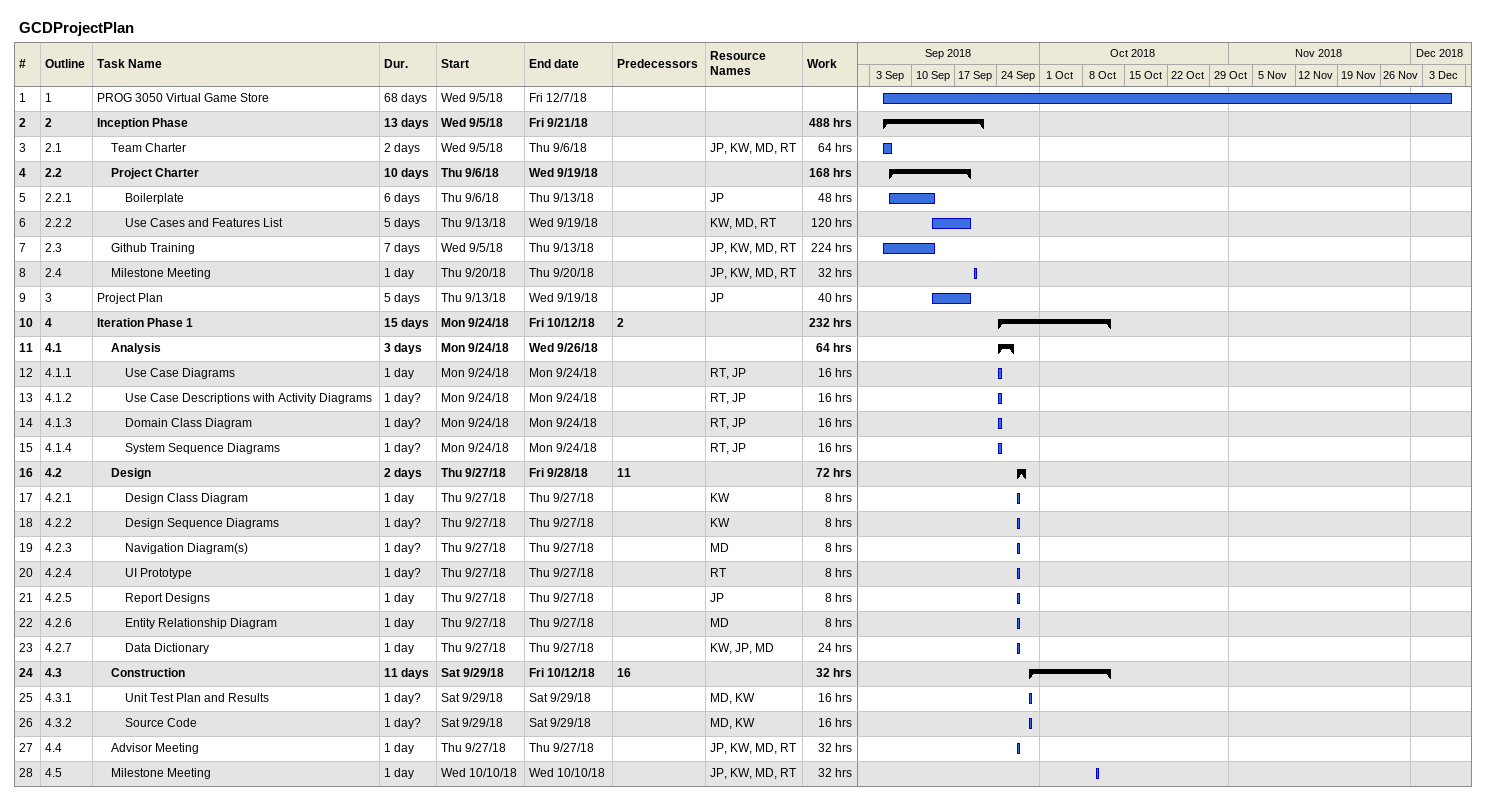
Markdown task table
GCDProjectPlan

| ID | WBS | Task | Duration | Start | Finish | Predecessors | Resources | Work (h) |
|---|---|---|---|---|---|---|---|---|
| 1 | 1 | PROG 3050 Virtual Game Store | 68d | 2018-09-05 | 2018-12-07 |  |  |  |
| 2 | 2 | **Inception Phase** | 13d | 2018-09-05 | 2018-09-21 |  |  | 488 |
| 3 | 2.1 | Team Charter | 2d | 2018-09-05 | 2018-09-06 |  | JP, KW, MD, RT | 64 |
| 4 | 2.2 | **Project Charter** | 10d | 2018-09-06 | 2018-09-19 |  |  | 168 |
| 5 | 2.2.1 | Boilerplate | 6d | 2018-09-06 | 2018-09-13 |  | JP | 48 |
| 6 | 2.2.2 | Use Cases and Features List | 5d | 2018-09-13 | 2018-09-19 |  | KW, MD, RT | 120 |
| 7 | 2.3 | Github Training | 7d | 2018-09-05 | 2018-09-13 |  | JP, KW, MD, RT | 224 |
| 8 | 2.4 | Milestone Meeting | 1d | 2018-09-20 | 2018-09-20 |  | JP, KW, MD, RT | 32 |
| 9 | 3 | Project Plan | 5d | 2018-09-13 | 2018-09-19 |  | JP | 40 |
| 10 | 4 | **Iteration Phase 1** | 15d | 2018-09-24 | 2018-10-12 | 2 |  | 232 |
| 11 | 4.1 | **Analysis** | 3d | 2018-09-24 | 2018-09-26 |  |  | 64 |
| 12 | 4.1.1 | Use Case Diagrams | 1d | 2018-09-24 | 2018-09-24 |  | RT, JP | 16 |
| 13 | 4.1.2 | Use Case Descriptions with Activity Diagrams | 1d? | 2018-09-24 | 2018-09-24 |  | RT, JP | 16 |
| 14 | 4.1.3 | Domain Class Diagram | 1d? | 2018-09-24 | 2018-09-24 |  | RT, JP | 16 |
| 15 | 4.1.4 | System Sequence Diagrams | 1d? | 2018-09-24 | 2018-09-24 |  | RT, JP | 16 |
| 16 | 4.2 | **Design** | 2d | 2018-09-27 | 2018-09-28 | 11 |  | 72 |
| 17 | 4.2.1 | Design Class Diagram | 1d | 2018-09-27 | 2018-09-27 |  | KW | 8 |
| 18 | 4.2.2 | Design Sequence Diagrams | 1d? | 2018-09-27 | 2018-09-27 |  | KW | 8 |
| 19 | 4.2.3 | Navigation Diagram(s) | 1d? | 2018-09-27 | 2018-09-27 |  | MD | 8 |
| 20 | 4.2.4 | UI Prototype | 1d? | 2018-09-27 | 2018-09-27 |  | RT | 8 |
| 21 | 4.2.5 | Report Designs | 1d | 2018-09-27 | 2018-09-27 |  | JP | 8 |
| 22 | 4.2.6 | Entity Relationship Diagram | 1d | 2018-09-27 | 2018-09-27 |  | MD | 8 |
| 23 | 4.2.7 | Data Dictionary | 1d | 2018-09-27 | 2018-09-27 |  | KW, JP, MD | 24 |
| 24 | 4.3 | **Construction** | 11d | 2018-09-29 | 2018-10-12 | 16 |  | 32 |
| 25 | 4.3.1 | Unit Test Plan and Results | 1d? | 2018-09-29 | 2018-09-29 |  | MD, KW | 16 |
| 26 | 4.3.2 | Source Code | 1d? | 2018-09-29 | 2018-09-29 |  | MD, KW | 16 |
| 27 | 4.4 | Advisor Meeting | 1d | 2018-09-27 | 2018-09-27 |  | JP, KW, MD, RT | 32 |
| 28 | 4.5 | Milestone Meeting | 1d | 2018-10-10 | 2018-10-10 |  | JP, KW, MD, RT | 32 |
